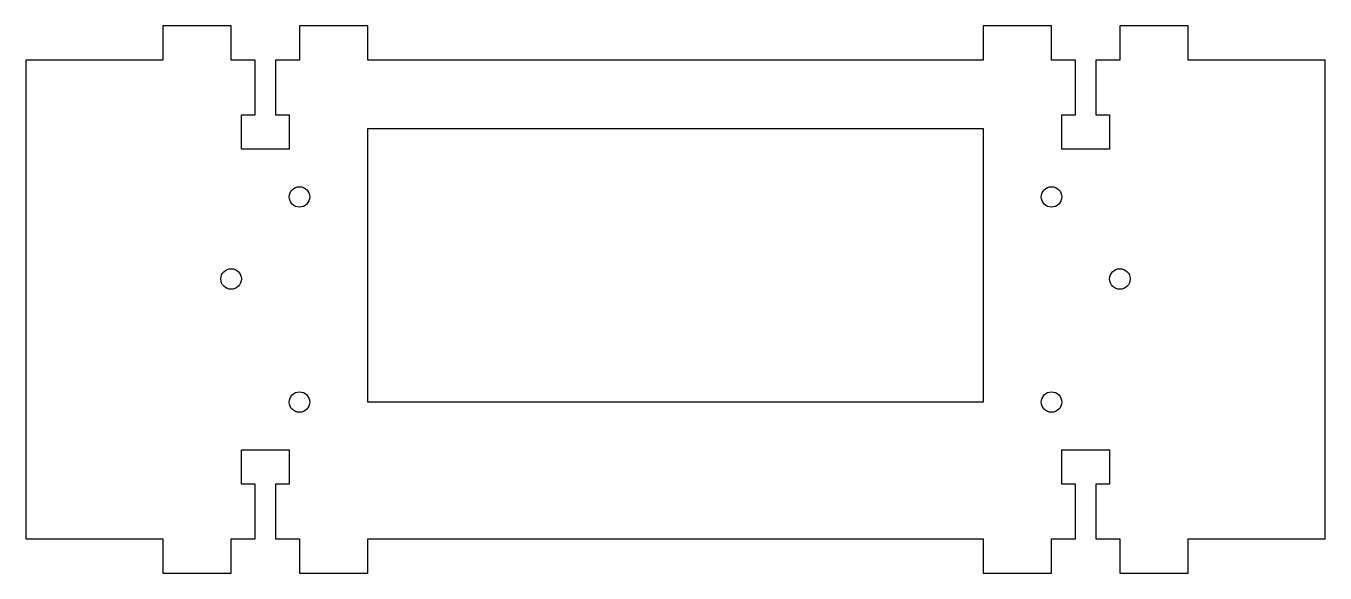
# Model space of a CAD drawing. Header units: millimetres. Extents: x 0 to 190, y -75 to 5.
import ezdxf

# ---------------------------------------------------------------- set-up
doc = ezdxf.new("R2010")
doc.units = ezdxf.units.MM

msp = doc.modelspace()

# ---------------------------------------------------------------- linework, layer by layer
for points in [[(36.5, -62), (36.5, -70), (40, -70), (40, -75), (50, -75), (50, -70), (140, -70), (140, -75), (150, -75), (150, -70), (153.5, -70), (153.5, -62), (151.5, -62), (151.5, -57), (158.5, -57), (158.5, -62), (156.5, -62), (156.5, -70), (160, -70), (160, -75), (170, -75), (170, -70), (190, -70), (190, 0), (170, 0), (170, 5), (160, 5), (160, 0), (156.5, 0), (156.5, -8), (158.5, -8), (158.5, -13), (151.5, -13), (151.5, -8), (153.5, -8), (153.5, 0), (150, 0), (150, 5), (140, 5), (140, 0), (50, 0), (50, 5), (40, 5), (40, 0), (36.5, 0), (36.5, -8), (38.5, -8), (38.5, -13), (31.5, -13), (31.5, -8), (33.5, -8), (33.5, 0), (30, 0), (30, 5), (20, 5), (20, 0), (0, 0), (0, -70), (20, -70), (20, -75), (30, -75), (30, -70), (33.5, -70), (33.5, -62), (31.5, -62), (31.5, -57), (38.5, -57), (38.5, -62)], [(140, -10), (140, -50), (50, -50), (50, -10)]]:
    msp.add_lwpolyline(points, close=True)
for centre in [(40, -20), (150, -20), (30, -32), (160, -32), (40, -50), (150, -50)]:
    msp.add_circle(centre, 1.5)

doc.saveas('drawing.dxf')
